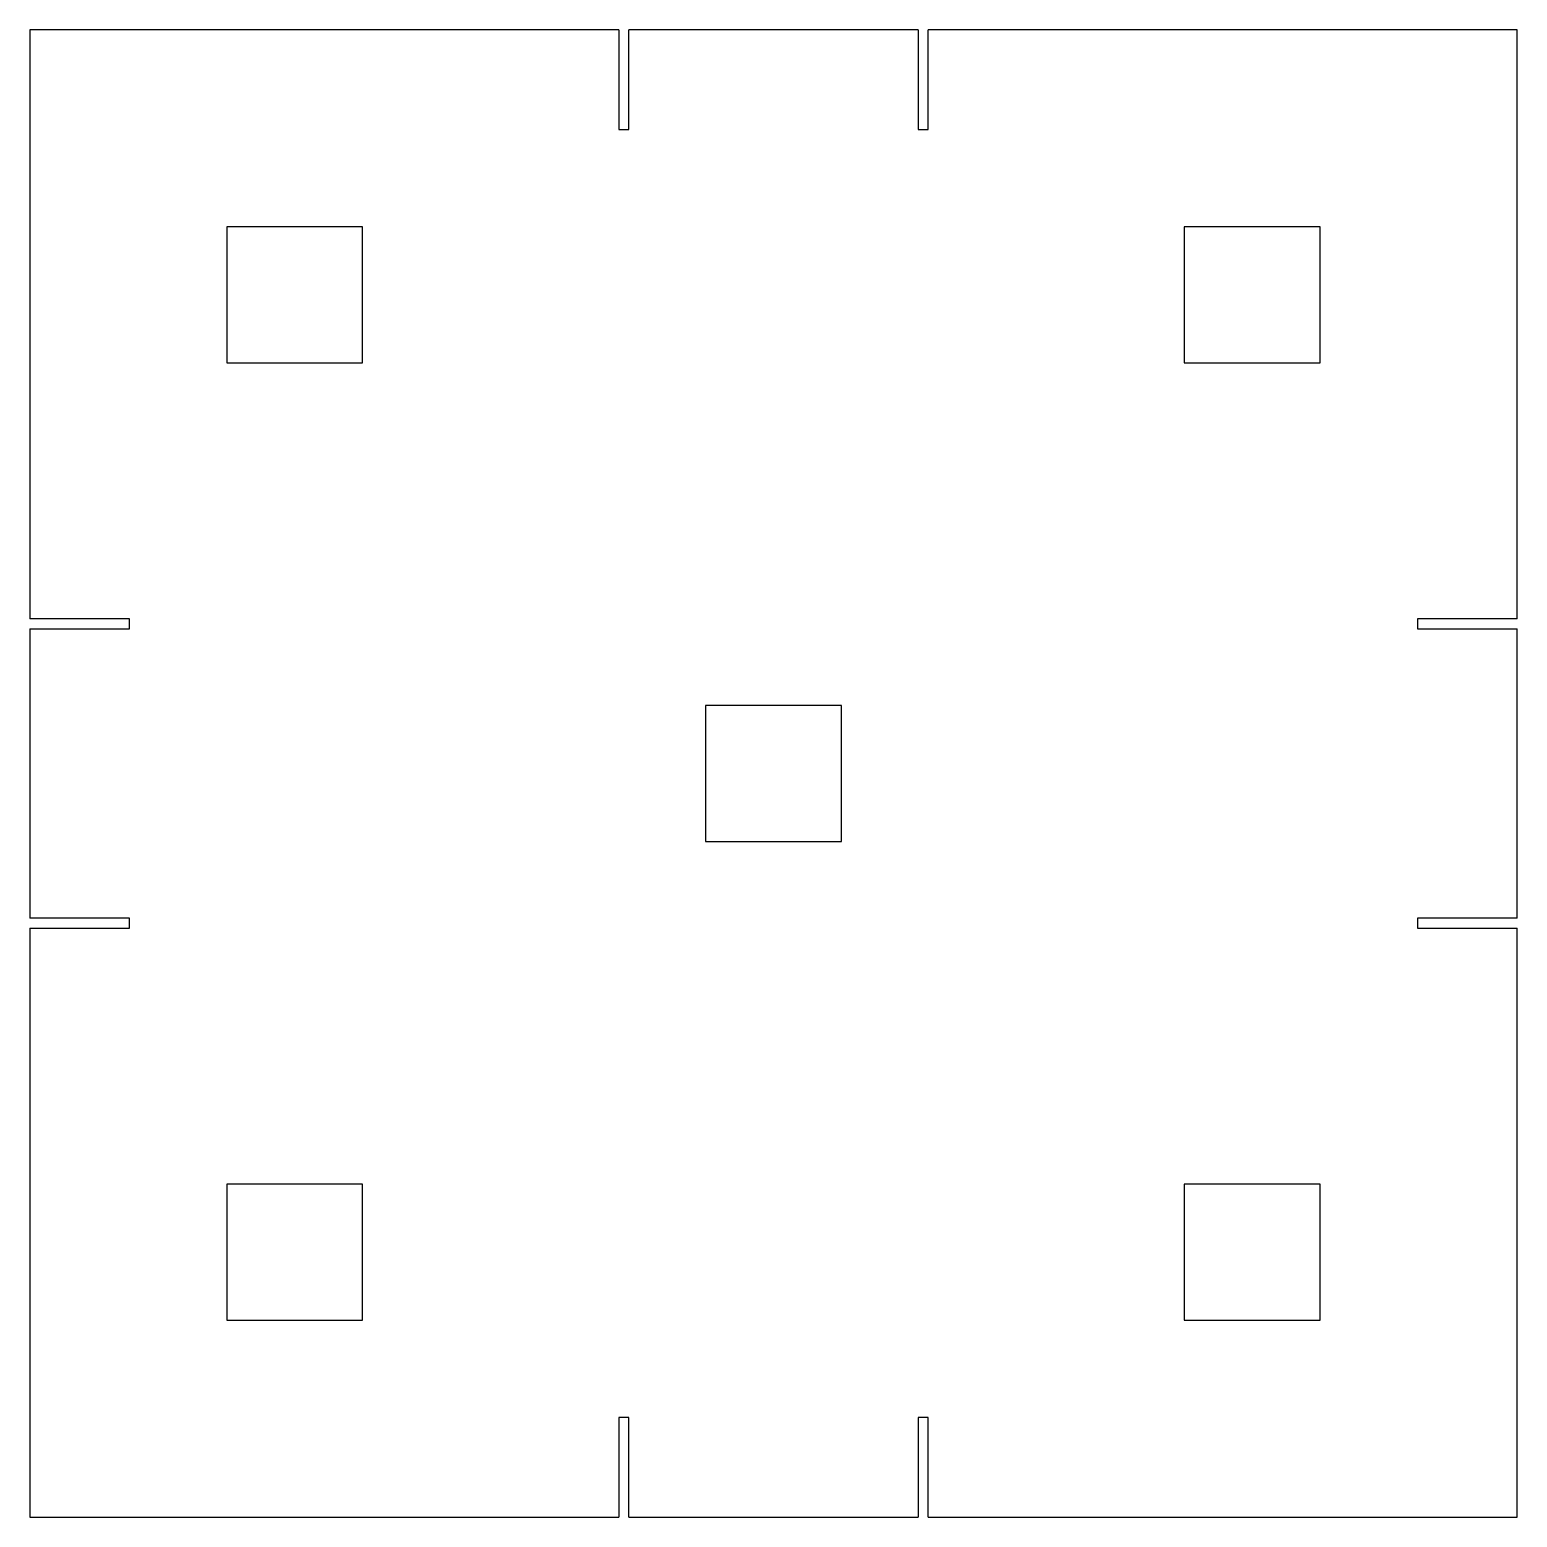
# Model space of a CAD drawing. Header units: millimetres. Extents: x -496 to -307, y -370 to -181.
import ezdxf

# ---------------------------------------------------------------- set-up
doc = ezdxf.new("R2010")
doc.units = ezdxf.units.MM

msp = doc.modelspace()

# ---------------------------------------------------------------- linework, layer by layer
at = {"color": 7, "linetype": 'Continuous', "lineweight": 25}
for p, q in [((-421.48, -180.99), (-496.41, -180.99)), ((-496.41, -180.99), (-496.41, -255.92)), ((-421.48, -180.99), (-421.48, -193.69)), ((-383.38, -180.99), (-420.21, -180.99)), ((-420.21, -193.69), (-420.21, -180.99)), ((-383.38, -180.99), (-383.38, -193.69)), ((-307.18, -180.99), (-382.11, -180.99)), ((-382.11, -193.69), (-382.11, -180.99)), ((-307.18, -255.92), (-307.18, -180.99)), ((-421.48, -193.69), (-420.21, -193.69)), ((-383.38, -193.69), (-382.11, -193.69)), ((-471.33, -206.07), (-471.33, -223.34)), ((-454.06, -206.07), (-471.33, -206.07)), ((-454.06, -223.34), (-454.06, -206.07)), ((-349.53, -206.07), (-349.53, -223.34)), ((-332.26, -206.07), (-349.53, -206.07)), ((-332.26, -223.34), (-332.26, -206.07)), ((-471.33, -223.34), (-454.06, -223.34)), ((-349.53, -223.34), (-332.26, -223.34)), ((-483.71, -255.92), (-496.41, -255.92)), ((-496.41, -257.19), (-483.71, -257.19)), ((-496.41, -257.19), (-496.41, -294.02)), ((-483.71, -257.19), (-483.71, -255.92)), ((-319.88, -255.92), (-319.88, -257.19)), ((-307.18, -255.92), (-319.88, -255.92)), ((-319.88, -257.19), (-307.18, -257.19)), ((-307.18, -294.02), (-307.18, -257.19)), ((-410.43, -266.96), (-410.43, -284.24)), ((-393.16, -266.96), (-410.43, -266.96)), ((-393.16, -284.24), (-393.16, -266.96)), ((-410.43, -284.24), (-393.16, -284.24)), ((-483.71, -294.02), (-496.41, -294.02)), ((-483.71, -295.29), (-483.71, -294.02)), ((-319.88, -294.02), (-319.88, -295.29)), ((-307.18, -294.02), (-319.88, -294.02)), ((-496.41, -295.29), (-483.71, -295.29)), ((-496.41, -295.29), (-496.41, -370.22)), ((-319.88, -295.29), (-307.18, -295.29)), ((-307.18, -370.22), (-307.18, -295.29)), ((-471.33, -327.86), (-471.33, -345.13)), ((-454.06, -327.86), (-471.33, -327.86)), ((-454.06, -345.13), (-454.06, -327.86)), ((-349.53, -327.86), (-349.53, -345.13)), ((-332.26, -327.86), (-349.53, -327.86)), ((-332.26, -345.13), (-332.26, -327.86)), ((-471.33, -345.13), (-454.06, -345.13)), ((-349.53, -345.13), (-332.26, -345.13)), ((-421.48, -357.52), (-421.48, -370.22)), ((-420.21, -357.52), (-421.48, -357.52)), ((-420.21, -370.22), (-420.21, -357.52)), ((-383.38, -357.52), (-383.38, -370.22)), ((-382.11, -357.52), (-383.38, -357.52)), ((-382.11, -370.22), (-382.11, -357.52)), ((-496.41, -370.22), (-421.48, -370.22)), ((-420.21, -370.22), (-383.38, -370.22)), ((-382.11, -370.22), (-307.18, -370.22))]:
    msp.add_line(p, q, dxfattribs=at)

doc.saveas('drawing.dxf')
